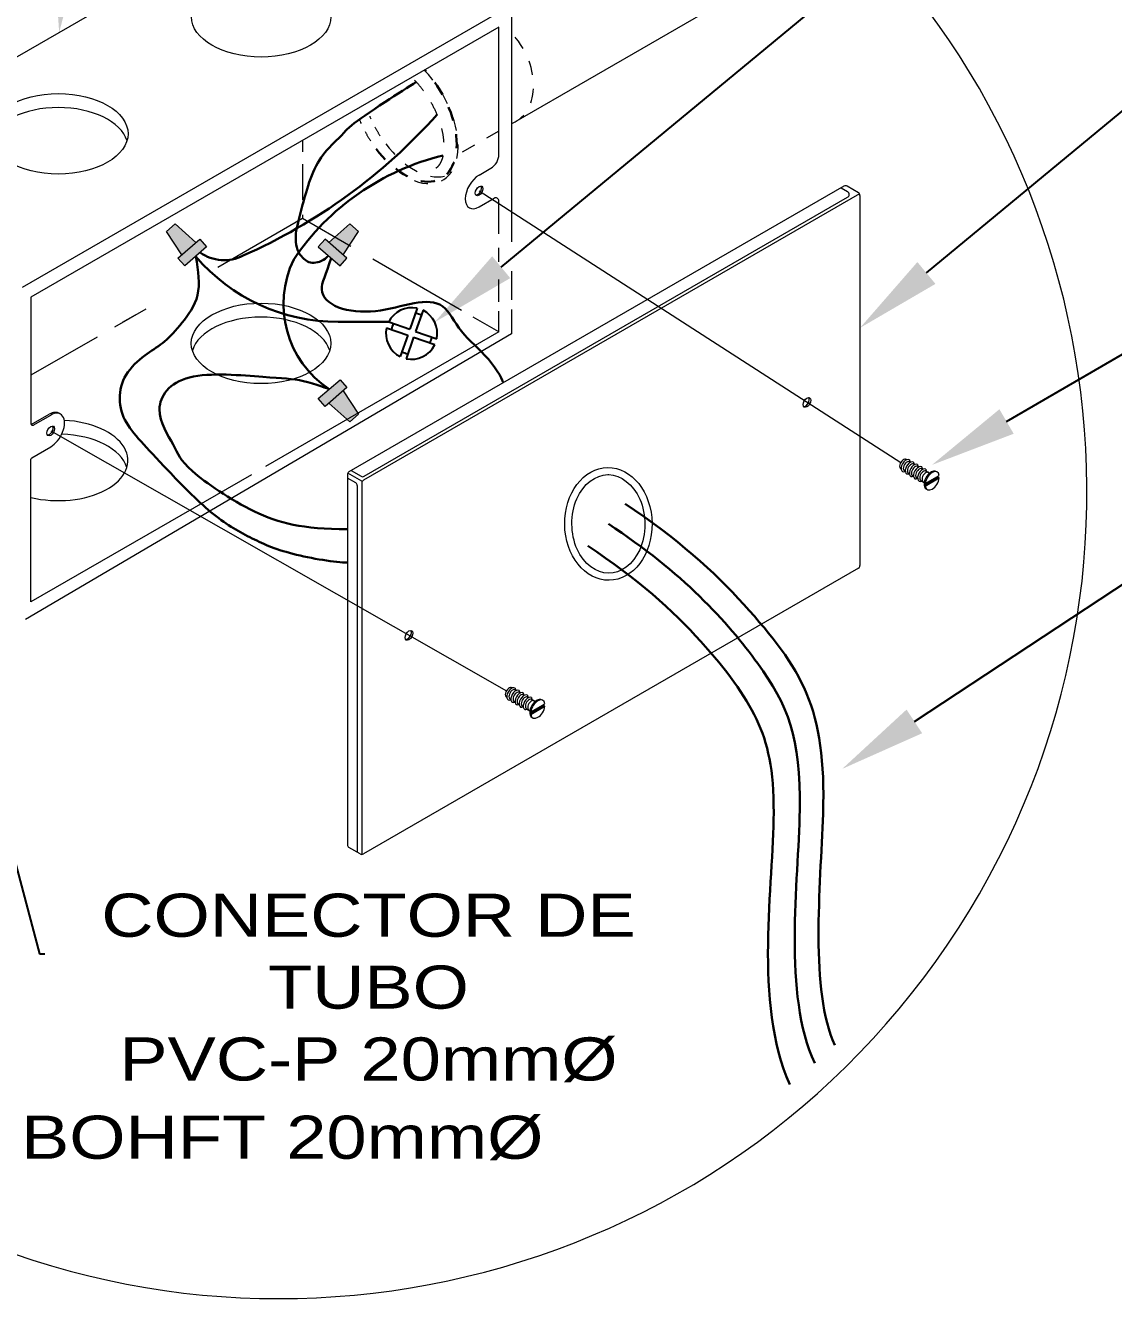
# Model space of a CAD drawing. Header units: inches. Extents: x 1693 to 10990, y 1878 to 5055.
# Drawn here: x 10714.49 to 10722.22, y 3970.89 to 3979.93 of the extents above; entities that cross this region are included whole.
import ezdxf
from ezdxf import colors
from ezdxf.entities.mleader import LeaderData, LeaderLine
from ezdxf.math import Vec2, Vec3

# ---------------------------------------------------------------- set-up
doc = ezdxf.new("R2010")
doc.units = ezdxf.units.IN
doc.linetypes.add('CONTINUA', pattern=[0])
doc.linetypes.add('HIDDEN2', pattern=[0.1875, 0.125, -0.0625])
doc.styles.add('ARIAL', font='arial.ttf', dxfattribs={"width": 1.2, "height": 0.4})

msp = doc.modelspace()

# ---------------------------------------------------------------- hatches: boundary and pattern name
at = {"linetype": 'Continuous', "lineweight": 9, "ltscale": 9, "true_color": 0x2776bb}
for points in [[(10715.7034, 3978.3917), (10715.5552, 3978.5227), (10715.4937, 3978.4695), (10715.6021, 3978.304)], [(10716.8573, 3978.4695), (10716.7958, 3978.5227), (10716.6476, 3978.3917), (10716.749, 3978.304)], [(10715.779, 3978.3591), (10715.7305, 3978.4151), (10715.5749, 3978.2806), (10715.6234, 3978.2245)], [(10716.7276, 3978.2245), (10716.7761, 3978.2806), (10716.6205, 3978.4151), (10716.572, 3978.3591)], [(10716.7761, 3977.3598), (10716.7276, 3977.4159), (10716.572, 3977.2813), (10716.6205, 3977.2252)], [(10716.6476, 3977.2487), (10716.7958, 3977.1176), (10716.8573, 3977.1708), (10716.749, 3977.3363)]]:
    msp.add_hatch(color=152, dxfattribs=at).paths.add_polyline_path(points)

# ---------------------------------------------------------------- linework, layer by layer
at = {"color": 51, "linetype": 'CONTINUA', "lineweight": 20, "true_color": 0xf8f6b0}
for p, q in [((10716.4609, 3980.8822, -44040.1025), (10713.0021, 3978.8852, -44040.1025)), ((10717.9, 3980.0513, -44040.1025), (10714.4695, 3978.0706, -44040.1025)), ((10717.9443, 3979.9931, -44040.1025), (10717.9443, 3978.3951, -44040.1025)), ((10717.8546, 3979.9215, -44040.1025), (10714.531, 3978.0025, -44040.1025)), ((10717.8546, 3979.0168, -44040.1025), (10717.8546, 3979.9215, -44040.1025)), ((10716.4602, 3979.1164, -44040.1025), (10716.4602, 3979.0349, -44040.1025)), ((10716.4601, 3978.9465, -44040.1025), (10716.46, 3978.6947, -44040.1025)), ((10717.7144, 3978.8705, -44040.1025), (10717.7981, 3978.9189, -44040.1025)), ((10720.4168, 3978.736, -44040.1025), (10716.8924, 3976.7012, -44040.1025)), ((10717.7144, 3978.6445, -44040.1025), (10717.8205, 3978.7058, -44040.1025)), ((10717.8545, 3978.452, -44040.1025), (10717.8544, 3978.6863, -44040.1025)), ((10720.4198, 3978.7247, -44040.1025), (10720.4198, 3976.0953, -44040.1025)), ((10716.46, 3978.5878, -44040.1025), (10716.46, 3978.5608, -44040.1025)), ((10716.46, 3978.5608, -44040.1025), (10715.8577, 3978.213, -44040.1025)), ((10716.8044, 3978.3619, -44040.1025), (10716.46, 3978.5608, -44040.1025)), ((10717.8545, 3978.2544, -44040.1025), (10717.8545, 3978.3537, -44040.1025)), ((10717.5904, 3977.9081, -44040.1025), (10716.9598, 3978.2722, -44040.1025)), ((10717.9443, 3978.1877, -44040.1025), (10717.9443, 3977.9829, -44040.1025)), ((10717.8546, 3977.9704, -44040.1025), (10717.8545, 3978.1272, -44040.1025)), ((10714.531, 3978.0025, -44040.1025), (10714.531, 3977.1033, -44040.1025)), ((10715.3463, 3977.9178, -44040.1025), (10715.1248, 3977.7899, -44040.1025)), ((10717.8546, 3977.7556, -44040.1025), (10717.8546, 3977.9025, -44040.1025)), ((10717.9443, 3977.9151, -44040.1025), (10717.9443, 3977.7424, -44040.1025)), ((10717.8546, 3977.7556, -44040.1025), (10717.6735, 3977.8601, -44040.1025)), ((10717.9443, 3977.7424, -44040.1025), (10714.4921, 3975.7107, -44040.1025)), ((10715.0011, 3977.7185, -44040.1025), (10714.531, 3977.4471, -44040.1025)), ((10717.8546, 3977.7556, -44040.1025), (10716.1969, 3976.7985, -44040.1025)), ((10714.5479, 3977.0935, -44040.1025), (10714.6712, 3977.1647, -44040.1025)), ((10714.5366, 3976.861, -44040.1025), (10714.6712, 3976.9387, -44040.1025)), ((10714.531, 3975.8367, -44040.1025), (10714.531, 3976.8512, -44040.1025)), ((10716.0968, 3976.7407, -44040.1025), (10714.531, 3975.8367, -44040.1025)), ((10716.8811, 3976.6816, -44040.1025), (10716.8811, 3974.0426, -44040.1025)), ((10720.4085, 3976.0757, -44040.1025), (10716.8924, 3974.0456, -44040.1025))]:
    msp.add_line(p, q, dxfattribs=at)
at = {"color": 251, "linetype": 'CONTINUA', "lineweight": 20}
msp.add_line((10719.8827, 3980.3522, -44040.1025), (10717.9754, 3979.251, -44040.1025), dxfattribs=at)
at = {"linetype": 'HIDDEN2', "lineweight": 20, "ltscale": 0.3}
msp.add_line((10717.9523, 3979.2394, -44040.1025), (10717.9443, 3979.2348, -44040.1025), dxfattribs=at)
at = {"color": 251, "linetype": 'HIDDEN2', "lineweight": 20, "ltscale": 0.3, "true_color": 0x636466}
msp.add_line((10717.8546, 3979.1829, -44040.1025), (10717.5614, 3979.0135, -44040.1025), dxfattribs=at)
at = {"color": 51, "linetype": 'Continuous', "lineweight": 9, "ltscale": 9, "true_color": 0xf8f6b0}
for p, q in [((10720.3063, 3978.7902, -44040.1025), (10716.7901, 3976.7602, -44040.1025)), ((10720.3321, 3978.7514, -44040.1025), (10720.2855, 3978.7782, -44040.1025)), ((10720.4085, 3978.7443, -44040.1025), (10720.3289, 3978.7902, -44040.1025)), ((10716.8982, 3976.7297, -44040.1025), (10720.3321, 3978.7122, -44040.1025)), ((10714.5333, 3977.0964, -44040.1025), (10714.6614, 3977.1703, -44040.1025)), ((10716.7788, 3976.7406, -44040.1025), (10716.7788, 3974.1112, -44040.1025)), ((10716.8379, 3976.6828, -44040.1025), (10716.7788, 3976.7169, -44040.1025)), ((10716.8811, 3976.6947, -44040.1025), (10716.7819, 3976.7519, -44040.1025)), ((10716.8064, 3976.7696, -44040.1025), (10716.8756, 3976.7297, -44040.1025)), ((10716.8492, 3976.6632, -44040.1025), (10716.8492, 3974.0575, -44040.1025)), ((10716.8698, 3974.0456, -44040.1025), (10716.7901, 3974.0916, -44040.1025))]:
    msp.add_line(p, q, dxfattribs=at)
at = {"color": 141, "linetype": 'Continuous', "lineweight": 9, "ltscale": 9, "true_color": 0xadddf7}
for p, q in [((10717.7144, 3978.7575, -44040.1025), (10720.7098, 3976.8267, -44040.1025)), ((10714.6712, 3977.0517, -44040.1025), (10717.9084, 3975.2041, -44040.1025))]:
    msp.add_line(p, q, dxfattribs=at)
at = {"linetype": 'Continuous', "lineweight": 9, "ltscale": 9}
for p, q in [((10715.4937, 3978.4695, -44040.1025), (10715.5552, 3978.5227, -44040.1025)), ((10715.7034, 3978.3917, -44040.1025), (10715.5552, 3978.5227, -44040.1025)), ((10716.6476, 3978.3917, -44040.1025), (10716.7958, 3978.5227, -44040.1025)), ((10716.8573, 3978.4695, -44040.1025), (10716.7958, 3978.5227, -44040.1025)), ((10715.6021, 3978.304, -44040.1025), (10715.4937, 3978.4695, -44040.1025)), ((10716.749, 3978.304, -44040.1025), (10716.8573, 3978.4695, -44040.1025)), ((10716.749, 3977.3363, -44040.1025), (10716.8573, 3977.1708, -44040.1025)), ((10716.6476, 3977.2487, -44040.1025), (10716.7958, 3977.1176, -44040.1025)), ((10716.8573, 3977.1708, -44040.1025), (10716.7958, 3977.1176, -44040.1025)), ((10720.7098, 3976.7824, -44040.1025), (10720.7129, 3976.7806, -44040.1025)), ((10720.8588, 3976.7967, -44040.1025), (10720.8614, 3976.7834, -44040.1025)), ((10720.8595, 3976.7843, -44040.1025), (10720.8678, 3976.7795, -44040.1025)), ((10720.888, 3976.7798, -44040.1025), (10720.8906, 3976.7666, -44040.1025)), ((10717.9084, 3975.1598, -44040.1025), (10717.9116, 3975.158, -44040.1025))]:
    msp.add_line(p, q, dxfattribs=at)
at = {"linetype": 'CONTINUA', "lineweight": 20}
msp.add_line((10715.2715, 3977.8746, -44040.1025), (10715.1801, 3977.8218, -44040.1025), dxfattribs=at)
at = {"color": 2}
for p, q in [((10717.0574, 3977.7849, -44040.1025), (10717.2075, 3977.7323, -44040.1025)), ((10717.0723, 3977.8265, -44040.1025), (10717.2221, 3977.774, -44040.1025)), ((10717.2492, 3977.7177, -44040.1025), (10717.3994, 3977.6651, -44040.1025)), ((10717.2638, 3977.7594, -44040.1025), (10717.4137, 3977.707, -44040.1025))]:
    msp.add_line(p, q, dxfattribs=at)
at = {"color": 40, "linetype": 'Continuous', "lineweight": 9, "ltscale": 9, "true_color": 0xf8d731}
for p, q in [((10720.7499, 3976.8476, -44040.1025), (10720.751, 3976.8469, -44040.1025)), ((10720.7712, 3976.8473, -44040.1025), (10720.7738, 3976.834, -44040.1025)), ((10720.7719, 3976.8349, -44040.1025), (10720.781, 3976.8296, -44040.1025)), ((10720.8004, 3976.8304, -44040.1025), (10720.803, 3976.8171, -44040.1025)), ((10720.8011, 3976.8181, -44040.1025), (10720.8094, 3976.8132, -44040.1025)), ((10720.8296, 3976.8135, -44040.1025), (10720.8322, 3976.8003, -44040.1025)), ((10720.8303, 3976.8012, -44040.1025), (10720.8386, 3976.7964, -44040.1025)), ((10720.7355, 3976.7676, -44040.1025), (10720.7427, 3976.7634, -44040.1025)), ((10720.7647, 3976.7507, -44040.1025), (10720.7719, 3976.7465, -44040.1025)), ((10720.7939, 3976.7338, -44040.1025), (10720.8011, 3976.7297, -44040.1025)), ((10720.8231, 3976.717, -44040.1025), (10720.8303, 3976.7128, -44040.1025)), ((10720.8523, 3976.7001, -44040.1025), (10720.8764, 3976.6862, -44040.1025)), ((10720.9757, 3976.7217, -44040.1025), (10720.8757, 3976.664, -44040.1025)), ((10720.8832, 3976.678, -44040.1025), (10720.9833, 3976.7358, -44040.1025)), ((10720.8832, 3976.6595, -44040.1025), (10720.9833, 3976.7173, -44040.1025)), ((10720.8887, 3976.7675, -44040.1025), (10720.9146, 3976.7525, -44040.1025)), ((10720.9833, 3976.7173, -44040.1025), (10720.9757, 3976.7217, -44040.1025)), ((10720.8834, 3976.6781, -44040.1025), (10720.8758, 3976.6825, -44040.1025)), ((10720.8834, 3976.6596, -44040.1025), (10720.8758, 3976.664, -44040.1025)), ((10717.9486, 3975.225, -44040.1025), (10717.9497, 3975.2243, -44040.1025)), ((10717.9699, 3975.2246, -44040.1025), (10717.9725, 3975.2114, -44040.1025)), ((10717.9705, 3975.2123, -44040.1025), (10717.9797, 3975.207, -44040.1025)), ((10717.9991, 3975.2078, -44040.1025), (10718.0017, 3975.1945, -44040.1025)), ((10717.9997, 3975.1954, -44040.1025), (10718.0081, 3975.1906, -44040.1025)), ((10718.0283, 3975.1909, -44040.1025), (10718.0309, 3975.1777, -44040.1025)), ((10718.0289, 3975.1786, -44040.1025), (10718.0373, 3975.1737, -44040.1025)), ((10718.0575, 3975.1741, -44040.1025), (10718.0601, 3975.1608, -44040.1025)), ((10718.0581, 3975.1617, -44040.1025), (10718.0665, 3975.1569, -44040.1025)), ((10718.0867, 3975.1572, -44040.1025), (10718.0893, 3975.1439, -44040.1025)), ((10717.9341, 3975.1449, -44040.1025), (10717.9414, 3975.1408, -44040.1025)), ((10717.9633, 3975.1281, -44040.1025), (10717.9706, 3975.1239, -44040.1025)), ((10717.9925, 3975.1112, -44040.1025), (10717.9998, 3975.1071, -44040.1025)), ((10718.0217, 3975.0944, -44040.1025), (10718.029, 3975.0902, -44040.1025)), ((10718.0509, 3975.0775, -44040.1025), (10718.075, 3975.0636, -44040.1025)), ((10718.1744, 3975.0991, -44040.1025), (10718.0744, 3975.0414, -44040.1025)), ((10718.0821, 3975.0555, -44040.1025), (10718.0745, 3975.0599, -44040.1025)), ((10718.0819, 3975.0554, -44040.1025), (10718.182, 3975.1131, -44040.1025)), ((10718.0819, 3975.0369, -44040.1025), (10718.182, 3975.0947, -44040.1025)), ((10718.0873, 3975.1449, -44040.1025), (10718.1133, 3975.1299, -44040.1025)), ((10718.182, 3975.0947, -44040.1025), (10718.1744, 3975.0991, -44040.1025)), ((10718.0821, 3975.037, -44040.1025), (10718.0745, 3975.0414, -44040.1025))]:
    msp.add_line(p, q, dxfattribs=at)
at = {"color": 1, "linetype": 'Continuous', "lineweight": 30, "ltscale": 9, "elevation": -44040.1025}
for points in [[(10717.4161, 3979.3003, -0.106866), (10716.0376, 3978.2975, -0.278383), (10715.7333, 3978.3199)], [(10717.4604, 3979.01, 0.187151), (10716.3976, 3978.2704, 0.376277), (10716.6498, 3977.3486, 6.383635)]]:
    msp.add_lwpolyline(points, format="xyb", dxfattribs=at)
at = {"color": 1, "linetype": 'Continuous', "lineweight": 9, "ltscale": 9, "elevation": -44040.1025}
for points in [[(10715.5749, 3978.2806), (10715.7305, 3978.4151), (10715.779, 3978.3591), (10715.6234, 3978.2245)], [(10716.7761, 3978.2806), (10716.6205, 3978.4151), (10716.572, 3978.3591), (10716.7276, 3978.2245)], [(10716.7761, 3977.3598), (10716.6205, 3977.2252), (10716.572, 3977.2813), (10716.7276, 3977.4159)]]:
    msp.add_lwpolyline(points, close=True, dxfattribs=at)
at = {"color": 3, "linetype": 'Continuous', "lineweight": 30, "ltscale": 9, "elevation": -44040.1025}
msp.add_lwpolyline([(10717.0727, 3977.8272), (10716.7133, 3977.8272, -0.22069), (10715.7012, 3978.2918, -4.138134)], format="xyb", dxfattribs=at)
at = {"color": 2, "elevation": -44040.1025}
for points in [[(10717.2746, 3977.9239), (10717.2221, 3977.774)], [(10717.3163, 3977.9093), (10717.2638, 3977.7594)], [(10717.2075, 3977.7323), (10717.1541, 3977.5796)], [(10717.2492, 3977.7177), (10717.1958, 3977.565)]]:
    msp.add_lwpolyline(points, dxfattribs=at)
at = {"lineweight": 0}
msp.add_arc((10716.2953, 3976.6223, -44040.1025), 5.7367, 239.53012, 230.35372, dxfattribs=at)
at = {"color": 51, "linetype": 'CONTINUA', "lineweight": 20, "true_color": 0xf8f6b0}
for centre, radius, start, end in [((10717.7416, 3979.0168, -44040.1025), 0.113, 300, 0), ((10717.8318, 3978.6863, -44040.1025), 0.0226, 0.01067, 120), ((10720.3972, 3978.7247, -44040.1025), 0.0226, 0, 60), ((10716.9037, 3976.6816, -44040.1025), 0.0226, 120, 180), ((10716.8811, 3974.0652, -44040.1025), 0.0226, 240, 300)]:
    msp.add_arc(centre, radius, start, end, dxfattribs=at)
at = {"color": 51, "linetype": 'Continuous', "lineweight": 9, "ltscale": 9, "true_color": 0xf8f6b0}
for centre, start, end in [((10720.3176, 3978.7707, -44040.1025), 60, 120), ((10720.3208, 3978.7318, -44040.1025), 300, 60), ((10716.8014, 3976.7406, -44040.1025), 120, 180), ((10716.8869, 3976.7493, -44040.1025), 240, 300), ((10716.8014, 3974.1112, -44040.1025), 180, 240)]:
    msp.add_arc(centre, 0.0226, start, end, dxfattribs=at)
at = {"color": 2}
for centre, radius, start, end in [((10717.2366, 3977.7439, -44040.1025), 0.1839, 78.08023, 153.3261), ((10717.228, 3977.724, -44040.1025), 0.168, 63.14563, 78.25983), ((10717.2337, 3977.7449, -44040.1025), 0.1839, 348.07937, 63.32543), ((10717.2366, 3977.7439, -44040.1025), 0.1839, 167.12564, 243.32523), ((10717.235, 3977.7448, -44040.1025), 0.1465, 151.52163, 168.86705), ((10717.235, 3977.7448, -44040.1025), 0.1465, 332.53842, 349.88384), ((10717.2424, 3977.7649, -44040.1025), 0.168, 243.14543, 258.26005), ((10717.2337, 3977.7449, -44040.1025), 0.1839, 258.08007, 334.27983)]:
    msp.add_arc(centre, radius, start, end, dxfattribs=at)
at = {"linetype": 'CONTINUA', "lineweight": 20}
msp.add_arc((10714.5423, 3977.1033, -44040.1025), 0.0113, 180, 300, dxfattribs=at)
at = {"linetype": 'Continuous', "lineweight": 9, "ltscale": 9}
for centre, radius, start, end in [((10714.5423, 3976.8512, -44040.1025), 0.0113, 120, 180), ((10716.8266, 3976.6632, -44040.1025), 0.0226, 0, 60), ((10720.3972, 3976.0953, -44040.1025), 0.0226, 300, 0)]:
    msp.add_arc(centre, radius, start, end, dxfattribs=at)
at = {"color": 51, "linetype": 'CONTINUA', "lineweight": 20, "true_color": 0xf8f6b0}
for centre, major_axis, ratio in [((10716.1663, 3979.9952, -44040.1025), (-0.4953, 0), 0.57735), ((10714.7256, 3979.1635, -44040.1025), (-0.4953, 0), 0.57735), ((10717.7144, 3978.7575, -44040.1025), (-0.0192, -0.0332), 0.57735), ((10716.1654, 3977.6738, -44040.1025), (-0.4953, 0), 0.57735), ((10718.6328, 3976.3908, -44040.1025), (-0.0053, 0.4006), 0.774503)]:
    msp.add_ellipse(centre, major_axis=major_axis, ratio=ratio, dxfattribs=at)
at = {"color": 251, "linetype": 'HIDDEN2', "lineweight": 20, "ltscale": 0.3}
for centre, major_axis, ratio, start_param, end_param in [((10717.7624, 3979.6199, -44040.1025), (0.213, -0.3689), 0.714069, 6.198281, 8.178106), ((10717.193, 3979.2899, -44040.1025), (0.2634, -0.4563), 0.57735, 5.659206, 8.276662), ((10717.2523, 3979.3375, -44040.1025), (0.2634, -0.4563), 0.57735, 4.926973, 6.118563)]:
    msp.add_ellipse(centre, major_axis=major_axis, ratio=ratio, start_param=start_param, end_param=end_param, dxfattribs=at)
at = {"color": 251, "linetype": 'HIDDEN2', "lineweight": 30, "ltscale": 0.3}
msp.add_ellipse((10717.1833, 3979.3036, -44040.1025), major_axis=(0.2634, -0.4563), ratio=0.57735, start_param=4.929499, end_param=8.242268, dxfattribs=at)
at = {"color": 51, "linetype": 'Continuous', "lineweight": 9, "ltscale": 9, "true_color": 0xf8f6b0}
for centre, major_axis, start_param, end_param in [((10714.7256, 3979.0639, -44040.1025), (-0.4953, 0), 3.316579, 6.108199), ((10717.7046, 3978.7632, -44040.1025), (-0.0192, -0.0332), 0.257957, 2.883636), ((10716.1654, 3977.5743, -44040.1025), (-0.4953, 0), 3.316579, 6.108199), ((10720.0334, 3977.26, -44040.1025), (-0.0192, -0.0332), 0.257957, 2.883636), ((10714.6614, 3977.0573, -44040.1025), (-0.0692, -0.1199), 3.070823, 3.926991), ((10714.7247, 3976.8421, -44040.1025), (-0.4953, 0), 1.168909, 4.62575), ((10714.7247, 3976.7425, -44040.1025), (-0.4953, 0), 3.316579, 4.66325), ((10717.2067, 3975.6047, -44040.1025), (-0.0192, -0.0332), 0.257957, 2.883636)]:
    msp.add_ellipse(centre, major_axis=major_axis, ratio=0.57735, start_param=start_param, end_param=end_param, dxfattribs=at)
at = {"color": 251, "linetype": 'Continuous', "lineweight": 9, "ltscale": 9}
for centre, start_param, end_param in [((10717.1833, 3979.3036, -44040.1025), 4.459687, 4.531886), ((10717.2523, 3979.3375, -44040.1025), 4.490863, 4.53212)]:
    msp.add_ellipse(centre, major_axis=(0.2634, -0.4563), ratio=0.57735, start_param=start_param, end_param=end_param, dxfattribs=at)
at = {"linetype": 'HIDDEN2', "lineweight": 20, "ltscale": 0.3}
for centre, start_param, end_param in [((10717.1833, 3979.3036, -44040.1025), 4.652992, 4.794363), ((10717.2523, 3979.3375, -44040.1025), 4.655771, 4.791411)]:
    msp.add_ellipse(centre, major_axis=(0.2634, -0.4563), ratio=0.57735, start_param=start_param, end_param=end_param, dxfattribs=at)
at = {"color": 51, "linetype": 'CONTINUA', "lineweight": 20, "true_color": 0xf8f6b0}
for centre, start_param, end_param in [((10717.7144, 3978.7575, -44040.1025), 3.926991, 7.068583), ((10714.6712, 3977.0517, -44040.1025), 0.785398, 3.926991)]:
    msp.add_ellipse(centre, major_axis=(-0.0692, -0.1199), ratio=0.57735, start_param=start_param, end_param=end_param, dxfattribs=at)
at = {"color": 51, "linetype": 'Continuous', "lineweight": 9, "ltscale": 9, "true_color": 0xf8f6b0}
for centre in [(10720.0432, 3977.2544, -44040.1025), (10717.2164, 3975.599, -44040.1025)]:
    msp.add_ellipse(centre, major_axis=(-0.0192, -0.0332), ratio=0.57735, dxfattribs=at)
at = {"linetype": 'Continuous', "lineweight": 9, "ltscale": 9}
msp.add_ellipse((10714.6712, 3977.0517, -44040.1025), major_axis=(-0.0192, -0.0332), ratio=0.57735, dxfattribs=at)
msp.add_ellipse((10714.6614, 3977.0573, -44040.1025), major_axis=(-0.0192, -0.0332), ratio=0.57735, start_param=0.257957, end_param=2.883636, dxfattribs=at)
at = {"color": 40, "linetype": 'Continuous', "lineweight": 9, "ltscale": 9, "true_color": 0xf8d731}
for centre, major_axis, start_param, end_param in [((10720.7289, 3976.8156, -44040.1025), (-0.0192, -0.0332), 3.044001, 6.283185), ((10720.747, 3976.8052, -44040.1025), (-0.0243, -0.0421), 3.141593, 6.943196), ((10720.7546, 3976.8008, -44040.1025), (-0.0192, -0.0332), 3.044001, 6.283185), ((10720.7762, 3976.7883, -44040.1025), (-0.0243, -0.0421), 3.141593, 6.943196), ((10720.7838, 3976.7839, -44040.1025), (-0.0192, -0.0332), 3.044001, 6.283185), ((10720.8054, 3976.7715, -44040.1025), (-0.0243, -0.0421), 3.141593, 6.943196), ((10720.747, 3976.8052, -44040.1025), (-0.0243, -0.0421), 2.475475, 2.496424), ((10720.813, 3976.7671, -44040.1025), (-0.0192, -0.0332), 3.044001, 6.283185), ((10720.8346, 3976.7546, -44040.1025), (-0.0243, -0.0421), 3.141593, 6.943196), ((10720.8422, 3976.7502, -44040.1025), (-0.0192, -0.0332), 3.044001, 6.283185), ((10720.8638, 3976.7378, -44040.1025), (-0.0243, -0.0421), 3.141593, 6.943196), ((10720.8714, 3976.7333, -44040.1025), (-0.0192, -0.0332), 3.044001, 6.283185), ((10720.888, 3976.7238, -44040.1025), (-0.0192, -0.0332), 3.044001, 6.283185), ((10720.9258, 3976.702, -44040.1025), (-0.0358, -0.0621), 3.037211, 6.387567), ((10720.9333, 3976.6976, -44040.1025), (-0.0358, -0.0621), 8.797772, 11.62258), ((10720.9333, 3976.6976, -44040.1025), (-0.0358, -0.0621), 5.651744, 8.480988), ((10720.9258, 3976.702, -44040.1025), (-0.0358, -0.0621), 2.197802, 2.366575), ((10717.9276, 3975.193, -44040.1025), (-0.0192, -0.0332), 3.044001, 6.283185), ((10717.9456, 3975.1826, -44040.1025), (-0.0243, -0.0421), 3.141593, 6.943196), ((10717.9533, 3975.1782, -44040.1025), (-0.0192, -0.0332), 3.044001, 6.283185), ((10717.9748, 3975.1657, -44040.1025), (-0.0243, -0.0421), 3.141593, 6.943196), ((10717.9825, 3975.1613, -44040.1025), (-0.0192, -0.0332), 3.044001, 6.283185), ((10718.004, 3975.1489, -44040.1025), (-0.0243, -0.0421), 3.141593, 6.943196), ((10717.9456, 3975.1826, -44040.1025), (-0.0243, -0.0421), 2.475475, 2.496424), ((10718.0117, 3975.1444, -44040.1025), (-0.0192, -0.0332), 3.044001, 6.283185), ((10718.0332, 3975.132, -44040.1025), (-0.0243, -0.0421), 3.141593, 6.943196), ((10718.0409, 3975.1276, -44040.1025), (-0.0192, -0.0332), 3.044001, 6.283185), ((10718.0624, 3975.1152, -44040.1025), (-0.0243, -0.0421), 3.141593, 6.943196), ((10718.0701, 3975.1107, -44040.1025), (-0.0192, -0.0332), 3.044001, 6.283185), ((10718.1245, 3975.0793, -44040.1025), (-0.0358, -0.0621), 3.037211, 6.387567), ((10718.1319, 3975.075, -44040.1025), (-0.0358, -0.0621), 8.797772, 11.62258), ((10718.0867, 3975.1011, -44040.1025), (-0.0192, -0.0332), 3.044001, 6.283185), ((10718.1319, 3975.075, -44040.1025), (-0.0358, -0.0621), 5.651744, 8.480988), ((10718.1245, 3975.0793, -44040.1025), (-0.0358, -0.0621), 2.197802, 2.366575)]:
    msp.add_ellipse(centre, major_axis=major_axis, ratio=0.57735, start_param=start_param, end_param=end_param, dxfattribs=at)
at = {"linetype": 'Continuous', "lineweight": 30, "ltscale": 9}
msp.add_open_spline([(10716.6436, 3978.2972, -44040.1025), (10716.6169, 3978.2642, -44040.1025), (10716.5755, 3978.2484, -44040.1025), (10716.5067, 3978.244, -44040.1025), (10716.4813, 3978.264, -44040.1025), (10716.4251, 3978.3175, -44040.1025), (10716.4135, 3978.3546, -44040.1025), (10716.4107, 3978.4692, -44040.1025), (10716.421, 3978.5011, -44040.1025), (10716.4813, 3978.7411, -44040.1025), (10716.5242, 3978.8971, -44040.1025), (10716.6434, 3979.069, -44040.1025), (10716.7016, 3979.1159, -44040.1025), (10716.7488, 3979.1621, -44040.1025), (10716.755, 3979.1799, -44040.1025), (10716.8532, 3979.2602, -44040.1025), (10716.9397, 3979.3197, -44040.1025), (10717.1309, 3979.4448, -44040.1025), (10717.2194, 3979.5012, -44040.1025), (10717.2679, 3979.5321, -44040.1025)], degree=3, knots=[0, 0, 0, 0, 0.906317, 0.906317, 1.812634, 1.812634, 3.655689, 3.655689, 5.103048, 5.103048, 6.165842, 6.165842, 6.95772, 6.95772, 7.70754, 7.70754, 8.298145, 8.298145, 8.770419, 8.770419, 8.770419, 8.770419], dxfattribs=at)
at = {"color": 251, "linetype": 'HIDDEN2', "lineweight": 20, "ltscale": 0.3}
msp.add_open_spline([(10717.4068, 3978.9196, -44040.1025), (10717.4119, 3978.9226, -44040.1025), (10717.4166, 3978.9261, -44040.1025), (10717.4259, 3978.9348, -44040.1025), (10717.4305, 3978.94, -44040.1025), (10717.4392, 3978.9526, -44040.1025), (10717.4435, 3978.9601, -44040.1025), (10717.4512, 3978.9775, -44040.1025), (10717.4547, 3978.9875, -44040.1025), (10717.4604, 3979.01, -44040.1025), (10717.4627, 3979.0224, -44040.1025), (10717.4665, 3979.0569, -44040.1025), (10717.467, 3979.0804, -44040.1025), (10717.4633, 3979.1311, -44040.1025), (10717.4592, 3979.1583, -44040.1025), (10717.4464, 3979.2145, -44040.1025), (10717.4378, 3979.2436, -44040.1025), (10717.4161, 3979.302, -44040.1025), (10717.4031, 3979.3313, -44040.1025), (10717.3734, 3979.3885, -44040.1025), (10717.3568, 3979.4165, -44040.1025), (10717.3206, 3979.4695, -44040.1025), (10717.3012, 3979.4946, -44040.1025), (10717.2663, 3979.5344, -44040.1025), (10717.2512, 3979.5499, -44040.1025), (10717.2359, 3979.5642, -44040.1025)], degree=3, knots=[0, 0, 0, 0, 0.133101, 0.133101, 0.266203, 0.266203, 0.399304, 0.399304, 0.532406, 0.532406, 0.665507, 0.665507, 0.872083, 0.872083, 1.078658, 1.078658, 1.285234, 1.285234, 1.49181, 1.49181, 1.698386, 1.698386, 1.904961, 1.904961, 2.05429, 2.05429, 2.05429, 2.05429], dxfattribs=at)
at = {"color": 3, "lineweight": 30}
msp.add_open_spline([(10715.7012, 3978.2918, -44040.1025), (10715.7212, 3978.1854, -44040.1025), (10715.7442, 3978.0043, -44040.1025), (10715.6004, 3977.8117, -44040.1025), (10715.4795, 3977.6767, -44040.1025), (10715.3642, 3977.6118, -44040.1025), (10715.203, 3977.4767, -44040.1025), (10715.1455, 3977.3043, -44040.1025), (10715.1858, 3977.1232, -44040.1025), (10715.3037, 3976.9853, -44040.1025), (10715.4793, 3976.7956, -44040.1025), (10715.8221, 3976.4407, -44040.1025), (10716.0868, 3976.2912, -44040.1025), (10716.3458, 3976.1734, -44040.1025), (10716.6998, 3976.1159, -44040.1025), (10716.7788, 3976.1159, -44040.1025)], degree=3, dxfattribs=at)
at = {"linetype": 'Continuous', "lineweight": 30, "ltscale": 9}
msp.add_open_spline([(10716.6631, 3978.2803, -44040.1025), (10716.6285, 3978.1617, -44040.1025), (10716.5563, 3978.0521, -44040.1025), (10716.6891, 3977.9107, -44040.1025), (10716.9808, 3977.8848, -44040.1025), (10717.2639, 3977.9742, -44040.1025), (10717.476, 3977.9742, -44040.1025), (10717.5671, 3977.7521, -44040.1025), (10717.7924, 3977.5761, -44040.1025), (10717.8951, 3977.3982, -44040.1025), (10717.879, 3977.3982, -44040.1025)], degree=3, dxfattribs=at)
at = {"color": 1, "linetype": 'Continuous', "lineweight": 30, "ltscale": 9}
for points in [[(10716.6498, 3977.3486, -44040.1025), (10716.6498, 3977.3486, -44040.1025), (10716.4484, 3977.4242, -44040.1025), (10716.2607, 3977.4242, -44040.1025), (10715.577, 3977.4914, -44040.1025), (10715.3802, 3977.2034, -44040.1025), (10715.5679, 3976.9292, -44040.1025), (10715.5953, 3976.8058, -44040.1025), (10716.1216, 3976.4401, -44040.1025), (10716.4603, 3976.3533, -44040.1025), (10716.7788, 3976.3533, -44040.1025)], [(10718.6328, 3976.3908, -44040.1025), (10719.1547, 3976.0495, -44040.1025), (10719.8109, 3975.3346, -44040.1025), (10720.0972, 3974.6436, -44040.1025), (10719.8705, 3973.044, -44040.1025), (10720.0988, 3972.5594, -44040.1025)]]:
    msp.add_open_spline(points, degree=3, dxfattribs=at)
at = {"color": 51, "linetype": 'Continuous', "lineweight": 9, "ltscale": 9, "true_color": 0xf8f6b0}
msp.add_open_spline([(10718.6281, 3976.7412, -44040.1025), (10718.5428, 3976.7401, -44040.1025), (10718.4549, 3976.6763, -44040.1025), (10718.3614, 3976.4621, -44040.1025), (10718.3625, 3976.318, -44040.1025), (10718.4593, 3976.1042, -44040.1025), (10718.5485, 3976.0409, -44040.1025), (10718.7191, 3976.0399, -44040.1025), (10718.8075, 3976.1018, -44040.1025), (10718.9033, 3976.314, -44040.1025), (10718.904, 3976.4581, -44040.1025), (10718.8095, 3976.6739, -44040.1025), (10718.7207, 3976.7391, -44040.1025), (10718.633, 3976.7413, -44040.1025), (10718.6306, 3976.7413, -44040.1025), (10718.6281, 3976.7412, -44040.1025)], degree=3, knots=[0, 0, 0, 0, 1.04226, 1.04226, 2.08452, 2.08452, 3.12678, 3.12678, 4.16904, 4.16904, 5.211299, 5.211299, 6.253559, 6.253559, 6.283185, 6.283185, 6.283185, 6.283185], dxfattribs=at)
at = {"color": 7, "linetype": 'Continuous', "lineweight": 30, "ltscale": 9, "true_color": 0xffffff}
msp.add_open_spline([(10718.7517, 3976.5327, -44040.1025), (10719.1159, 3976.2945, -44040.1025), (10719.3891, 3976.0476, -44040.1025), (10720.0076, 3975.3598, -44040.1025), (10720.1827, 3975.0838, -44040.1025), (10720.14, 3973.8068, -44040.1025), (10720.0621, 3973.0684, -44040.1025), (10720.2422, 3972.6874, -44040.1025)], degree=3, knots=[0, 0, 0, 0, 0.68297, 0.68297, 2.04891, 2.04891, 3, 3, 3, 3], dxfattribs=at)
at = {"color": 3, "lineweight": 30}
msp.add_open_spline([(10718.4862, 3976.2343, -44040.1025), (10718.8347, 3976.0064, -44040.1025), (10719.094, 3975.7721, -44040.1025), (10719.473, 3975.3516, -44040.1025), (10719.6023, 3975.1753, -44040.1025), (10719.7674, 3974.8312, -44040.1025), (10719.8076, 3974.6441, -44040.1025), (10719.8069, 3973.8373, -44040.1025), (10719.6622, 3972.9883, -44040.1025), (10719.9211, 3972.4069, -44040.1025)], degree=3, knots=[0, 0, 0, 0, 0.679835, 0.679835, 1.319522, 1.319522, 1.959209, 1.959209, 3, 3, 3, 3], dxfattribs=at)

# ---------------------------------------------------------------- leaders
at = {"color": 143, "true_color": 0x7aafdf}
ml = msp.add_multileader_mtext('Standard', dxfattribs=at)
ml.set_content('CAJA RECTANGULAR \\PF°G° DE 100X55X50 mm', color=(122, 175, 223), style='ARIAL')
ml.set_leader_properties()
ml.build(insert=Vec2(0, 0))
ml.multileader.update_dxf_attribs({"text_left_attachment_type": 2, "text_right_attachment_type": 2, "dogleg_length": 0.05, "arrow_head_size": 0.613})
ctx = ml.context
ctx.base_point, ctx.char_height, ctx.arrow_head_size, ctx.landing_gap_size, ctx.plane_origin = Vec3(10715.0807, 3983.1723, -44040.1025), 0.306477, 0.613, 0.0699, Vec3(10549.481, 3971.929, -44040.1025)
ctx.left_attachment, ctx.right_attachment, ctx.text_align_type = 2, 2, 1
notes = []
notes.append((ctx, [(1, (1, 1, 0), (10715.0416, 3983.1723, -44040.1025), (1, 0), 0.0391, [(0, [(10714.7315, 3979.8837, -44040.1025)], 0, [])])]))
ctx.mtext.insert, ctx.mtext.width, ctx.mtext.alignment, ctx.mtext.flow_direction = Vec3(10717.5649, 3983.5887, -44040.1025), 7.661926, 2, 5
ml = msp.add_multileader_mtext('Standard', dxfattribs=at)
ml.set_content('TORNILLO DE CONEXION \\PA TIERRA ', color=(122, 175, 223), style='ARIAL')
ml.set_leader_properties()
ml.build(insert=Vec2(0, 0))
ml.multileader.update_dxf_attribs({"text_left_attachment_type": 2, "text_right_attachment_type": 2, "dogleg_length": 0.05, "arrow_head_size": 0.613})
ctx = ml.context
ctx.base_point, ctx.char_height, ctx.arrow_head_size, ctx.landing_gap_size, ctx.plane_origin = Vec3(10721.4175, 3981.1163, -44040.1025), 0.306477, 0.613, 0.0699, Vec3(10559.5221, 3971.6785, -44040.1025)
ctx.left_attachment, ctx.right_attachment, ctx.text_align_type = 2, 2, 1
notes.append((ctx, [(1, (1, 1, 0), (10721.3784, 3981.1163, -44040.1025), (1, 0), 0.0391, [(0, [(10717.3994, 3977.8247, -44040.1025)], 0, [])])]))
ctx.mtext.insert, ctx.mtext.width, ctx.mtext.alignment, ctx.mtext.flow_direction = Vec3(10724.1178, 3981.5276, -44040.1025), 7.661926, 2, 5
ml = msp.add_multileader_mtext('Standard', dxfattribs=at)
ml.set_content('TAPA CIEGA \\PRECTANGULAR ', color=(122, 175, 223), style='ARIAL')
ml.set_leader_properties()
ml.build(insert=Vec2(0, 0))
ml.multileader.update_dxf_attribs({"text_left_attachment_type": 2, "text_right_attachment_type": 2, "dogleg_length": 0.05, "arrow_head_size": 0.613})
ctx = ml.context
ctx.base_point, ctx.char_height, ctx.arrow_head_size, ctx.landing_gap_size, ctx.plane_origin = Vec3(10722.6993, 3979.6369, -44040.1025), 0.306477, 0.613, 0.0699, Vec3(10560.8039, 3970.1992, -44040.1025)
ctx.left_attachment, ctx.right_attachment, ctx.text_align_type = 2, 2, 1
notes.append((ctx, [(1, (1, 1, 0), (10722.6602, 3979.6369, -44040.1025), (1, 0), 0.0391, [(0, [(10720.4198, 3977.7836, -44040.1025)], 0, [])])]))
ctx.mtext.insert, ctx.mtext.width, ctx.mtext.alignment, ctx.mtext.flow_direction = Vec3(10724.4053, 3980.0534, -44040.1025), 7.661926, 2, 5
ml = msp.add_multileader_mtext('Standard', dxfattribs=at)
ml.set_content('ESTOBOL DE AJUSTE\\PP/ CAJA F°G°', color=(122, 175, 223), style='ARIAL')
ml.set_leader_properties()
ml.build(insert=Vec2(0, 0))
ml.multileader.update_dxf_attribs({"text_left_attachment_type": 2, "text_right_attachment_type": 2, "dogleg_length": 0.05, "arrow_head_size": 0.613})
ctx = ml.context
ctx.base_point, ctx.char_height, ctx.arrow_head_size, ctx.landing_gap_size, ctx.plane_origin = Vec3(10723.3829, 3978.2145, -44040.1025), 0.306477, 0.613, 0.0699, Vec3(10561.4875, 3968.7768, -44040.1025)
ctx.left_attachment, ctx.right_attachment, ctx.text_align_type = 2, 2, 1
notes.append((ctx, [(1, (1, 1, 0), (10723.3438, 3978.2145, -44040.1025), (1, 0), 0.0391, [(0, [(10720.9316, 3976.8104, -44040.1025)], 0, [])])]))
ctx.mtext.insert, ctx.mtext.width, ctx.mtext.alignment, ctx.mtext.flow_direction = Vec3(10725.7222, 3978.631, -44040.1025), 7.661926, 2, 5
ml = msp.add_multileader_mtext('Standard', dxfattribs=at)
ml.set_content('CONECTOR DE TUBO\\PPVC-P 20mm%%C', color=(122, 175, 223), style='ARIAL')
ml.set_leader_properties()
ml.build(insert=Vec2(0, 0))
ml.multileader.update_dxf_attribs({"text_left_attachment_type": 2, "text_right_attachment_type": 2, "dogleg_length": 0.05, "arrow_head_size": 0.613})
ctx = ml.context
ctx.base_point, ctx.char_height, ctx.arrow_head_size, ctx.landing_gap_size, ctx.plane_origin = Vec3(10714.6298, 3973.336, -44040.1025), 0.306477, 0.613, 0.0699, Vec3(10543.5545, 3968.9548, -44040.1025)
ctx.left_attachment, ctx.right_attachment, ctx.text_align_type = 2, 2, 1
notes.append((ctx, [(1, (1, 1, 0), (10714.5907, 3973.336, -44040.1025), (1, 0), 0.0391, [(0, [(10713.7018, 3976.6907, -44040.1025)], 0, [])])]))
ctx.mtext.insert, ctx.mtext.width, ctx.mtext.alignment, ctx.mtext.flow_direction = Vec3(10716.9287, 3973.7632, -44040.1025), 4.727716, 2, 5
ml = msp.add_multileader_mtext('Standard', dxfattribs=at)
ml.set_content('CONDUCTOR LSOHX-90\\PDE 3X2.5 mm2', color=(122, 175, 223), style='ARIAL')
ml.set_leader_properties()
ml.build(insert=Vec2(0, 0))
ml.multileader.update_dxf_attribs({"text_left_attachment_type": 2, "text_right_attachment_type": 2, "dogleg_length": 0.05, "arrow_head_size": 0.613})
ctx = ml.context
ctx.base_point, ctx.char_height, ctx.arrow_head_size, ctx.landing_gap_size, ctx.plane_origin = Vec3(10722.8639, 3976.3163, -44040.1025), 0.306477, 0.613, 0.0699, Vec3(10552.5536, 3962.8092, -44040.1025)
ctx.left_attachment, ctx.right_attachment, ctx.text_align_type = 2, 2, 1
notes.append((ctx, [(1, (1, 1, 0), (10722.8249, 3976.3163, -44040.1025), (1, 0), 0.0391, [(0, [(10720.2944, 3974.6503, -44040.1025)], 0, [])])]))
ctx.mtext.insert, ctx.mtext.width, ctx.mtext.alignment, ctx.mtext.flow_direction = Vec3(10725.4108, 3976.7308, -44040.1025), 7.661926, 2, 5
ml = msp.add_multileader_mtext('Standard', dxfattribs=at)
ml.set_content(' TUBOHFT 20mm%%C', color=(122, 175, 223), style='ARIAL')
ml.set_leader_properties()
ml.build(insert=Vec2(0, 0))
ml.multileader.update_dxf_attribs({"text_left_attachment_type": 2, "text_right_attachment_type": 2, "dogleg_length": 0.05, "arrow_head_size": 0.613})
ctx = ml.context
ctx.base_point, ctx.char_height, ctx.arrow_head_size, ctx.landing_gap_size, ctx.plane_origin = Vec3(10713.9113, 3972.0163, -44040.1025), 0.306477, 0.613, 0.0699, Vec3(10543.1929, 3967.5706, -44040.1025)
ctx.left_attachment, ctx.right_attachment, ctx.text_align_type = 2, 2, 1
notes.append((ctx, [(1, (1, 1, 0), (10713.8722, 3972.0163, -44040.1025), (1, 0), 0.0391, [(0, [(10712.3967, 3976.0506, -44040.1025)], 0, [])])]))
ctx.mtext.insert, ctx.mtext.width, ctx.mtext.alignment, ctx.mtext.flow_direction = Vec3(10715.9021, 3972.1854, -44040.1025), 4.727716, 2, 5
for ctx, leaders in notes:
    for number, flags, end, landing, length, lines in leaders:
        leader = LeaderData()
        leader.index, (leader.has_last_leader_line, leader.has_dogleg_vector, leader.attachment_direction) = number, flags
        leader.last_leader_point, leader.dogleg_vector, leader.dogleg_length = Vec3(end), Vec3(landing), length
        for number, points, colour, breaks in lines:
            line = LeaderLine()
            line.index, line.vertices, line.color, line.breaks = number, Vec3.list(points), colors.encode_raw_color(colour), breaks
            leader.lines.append(line)
        ctx.leaders.append(leader)

doc.saveas('drawing.dxf')
